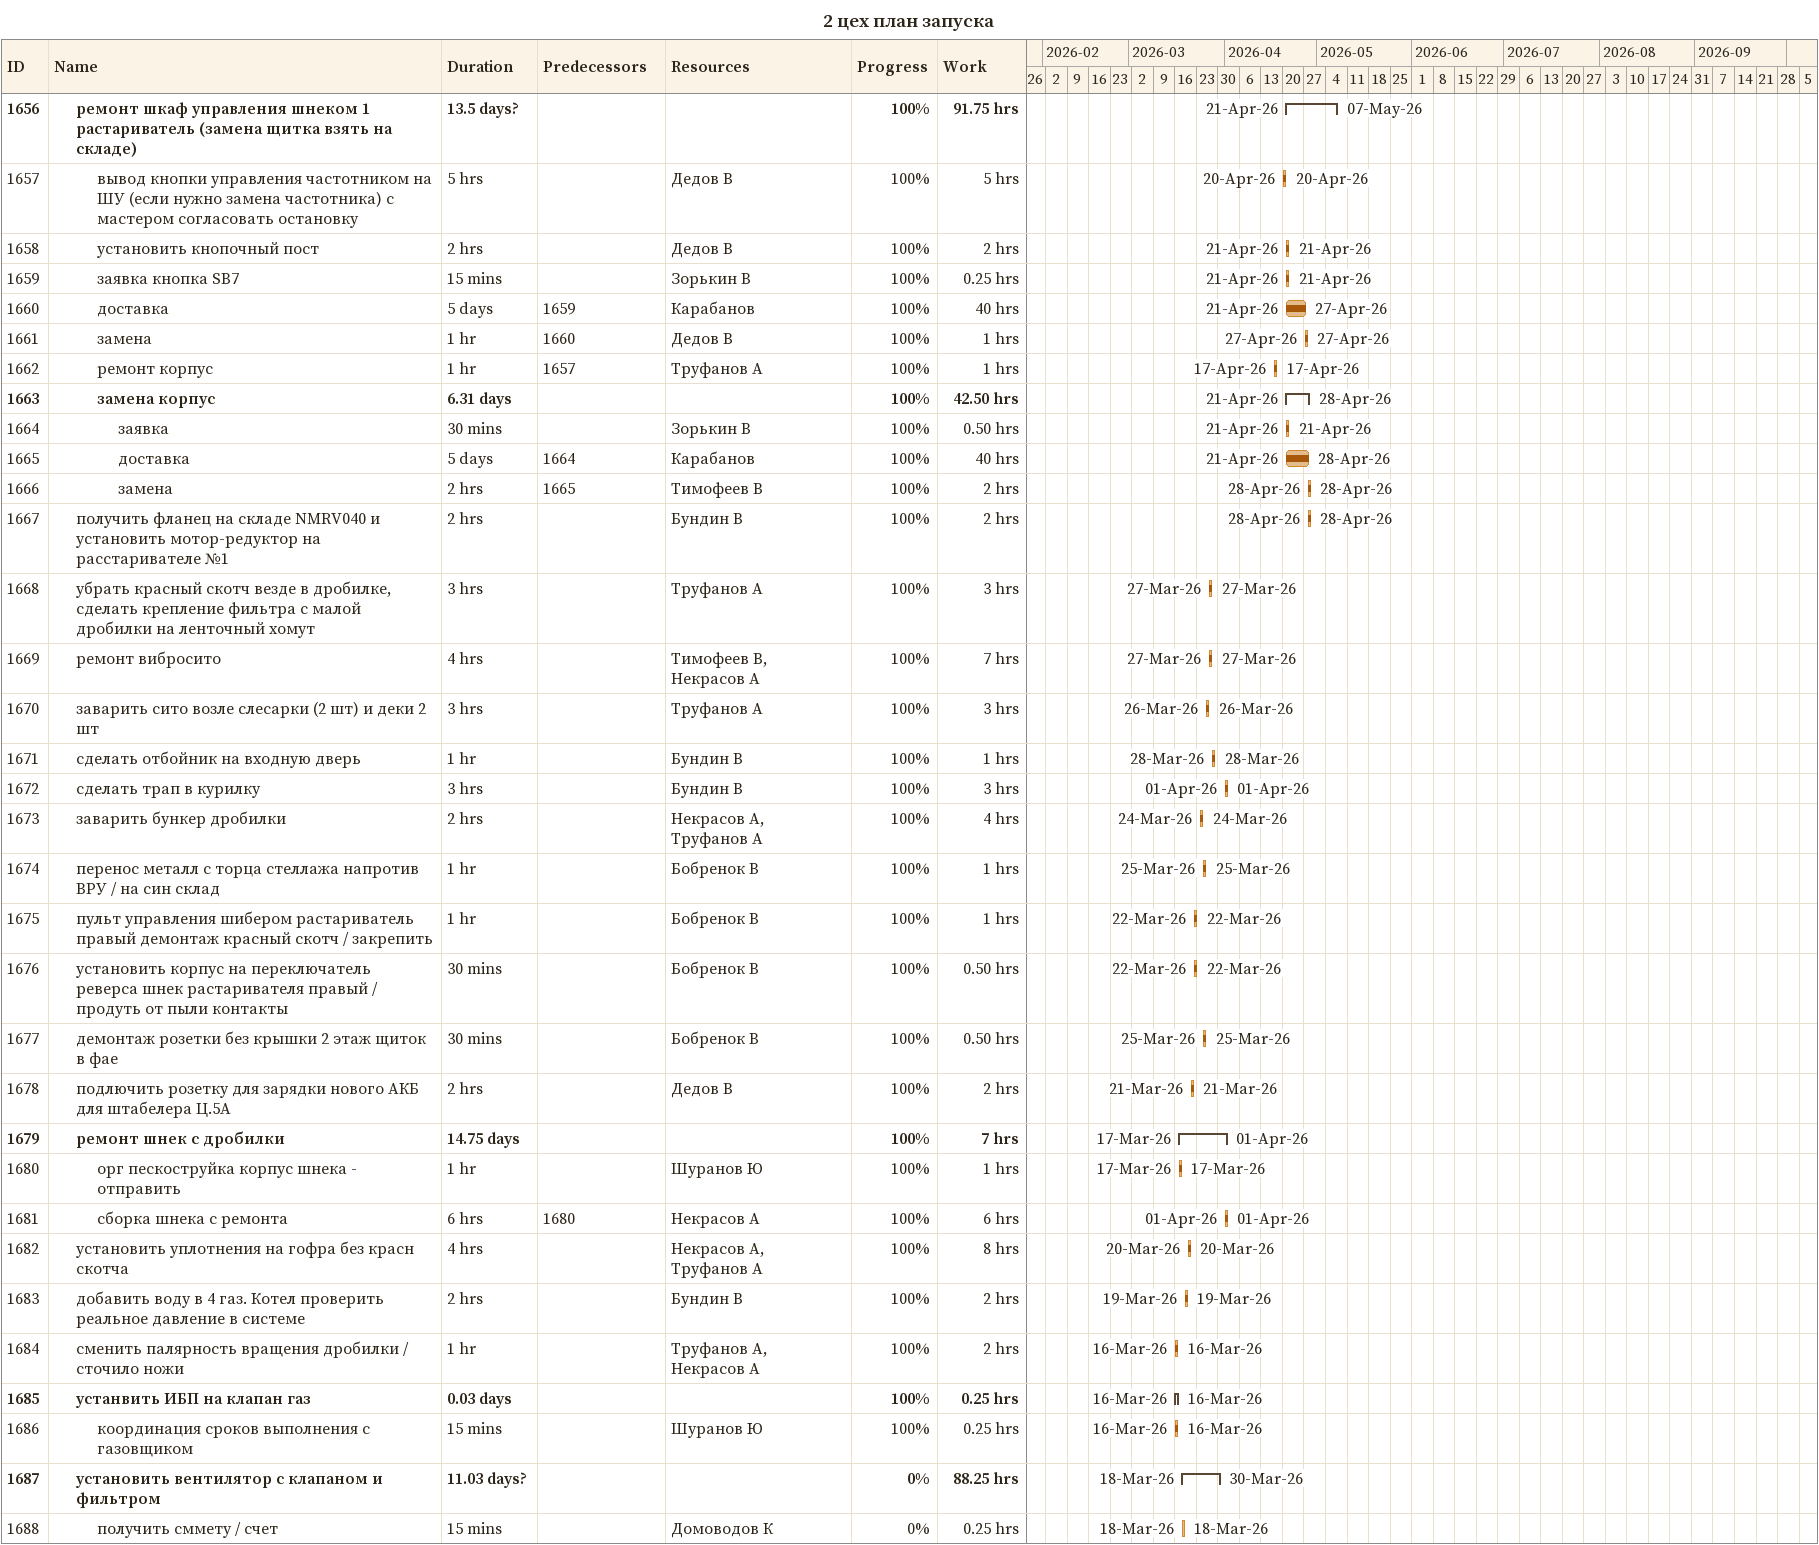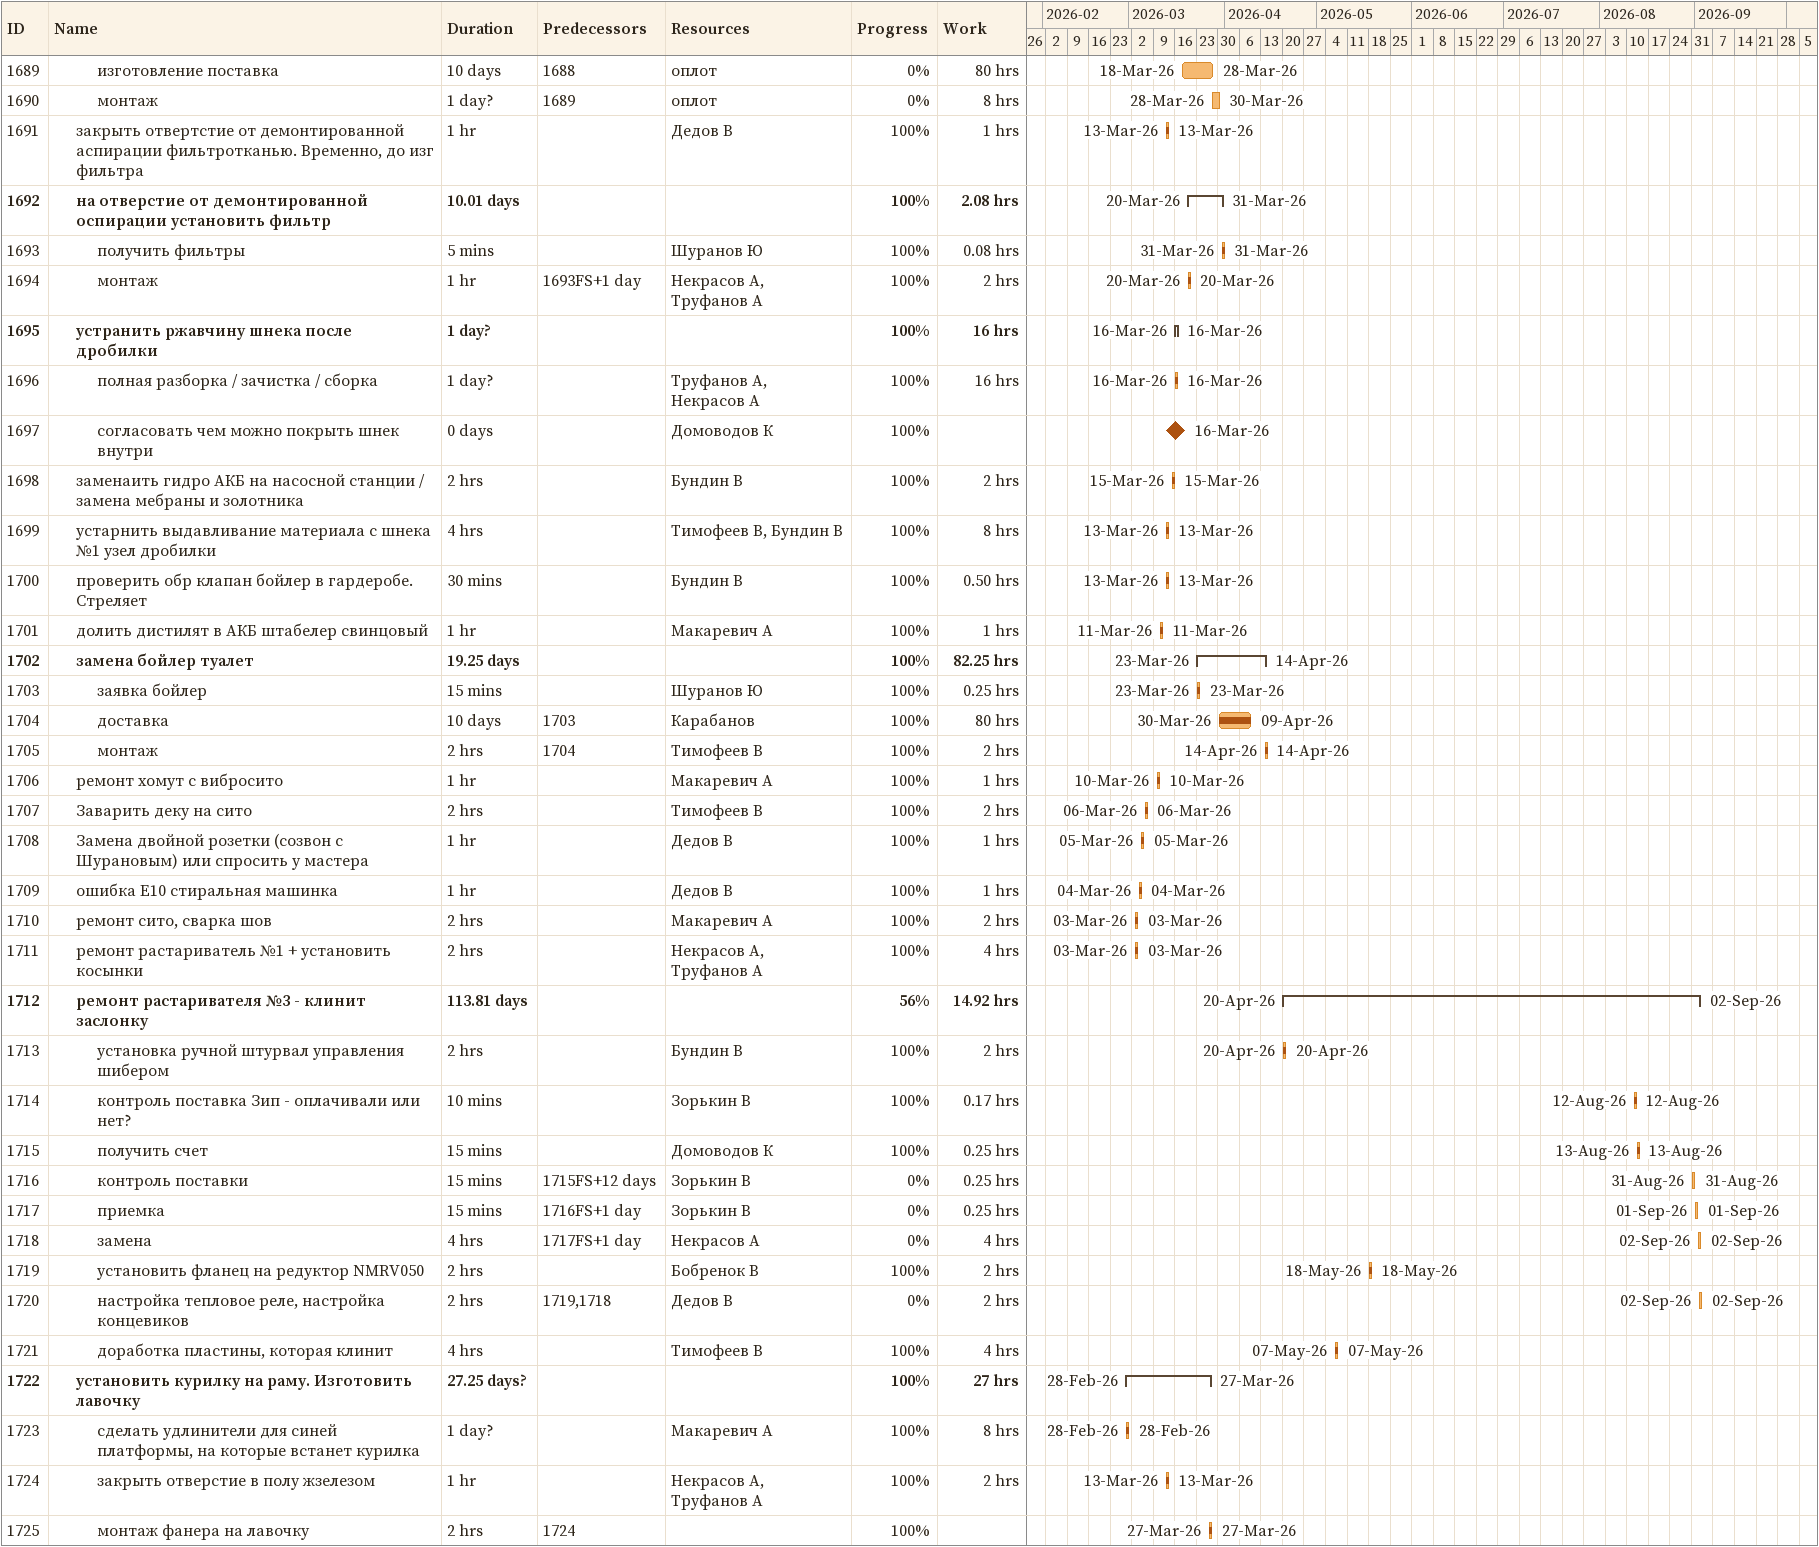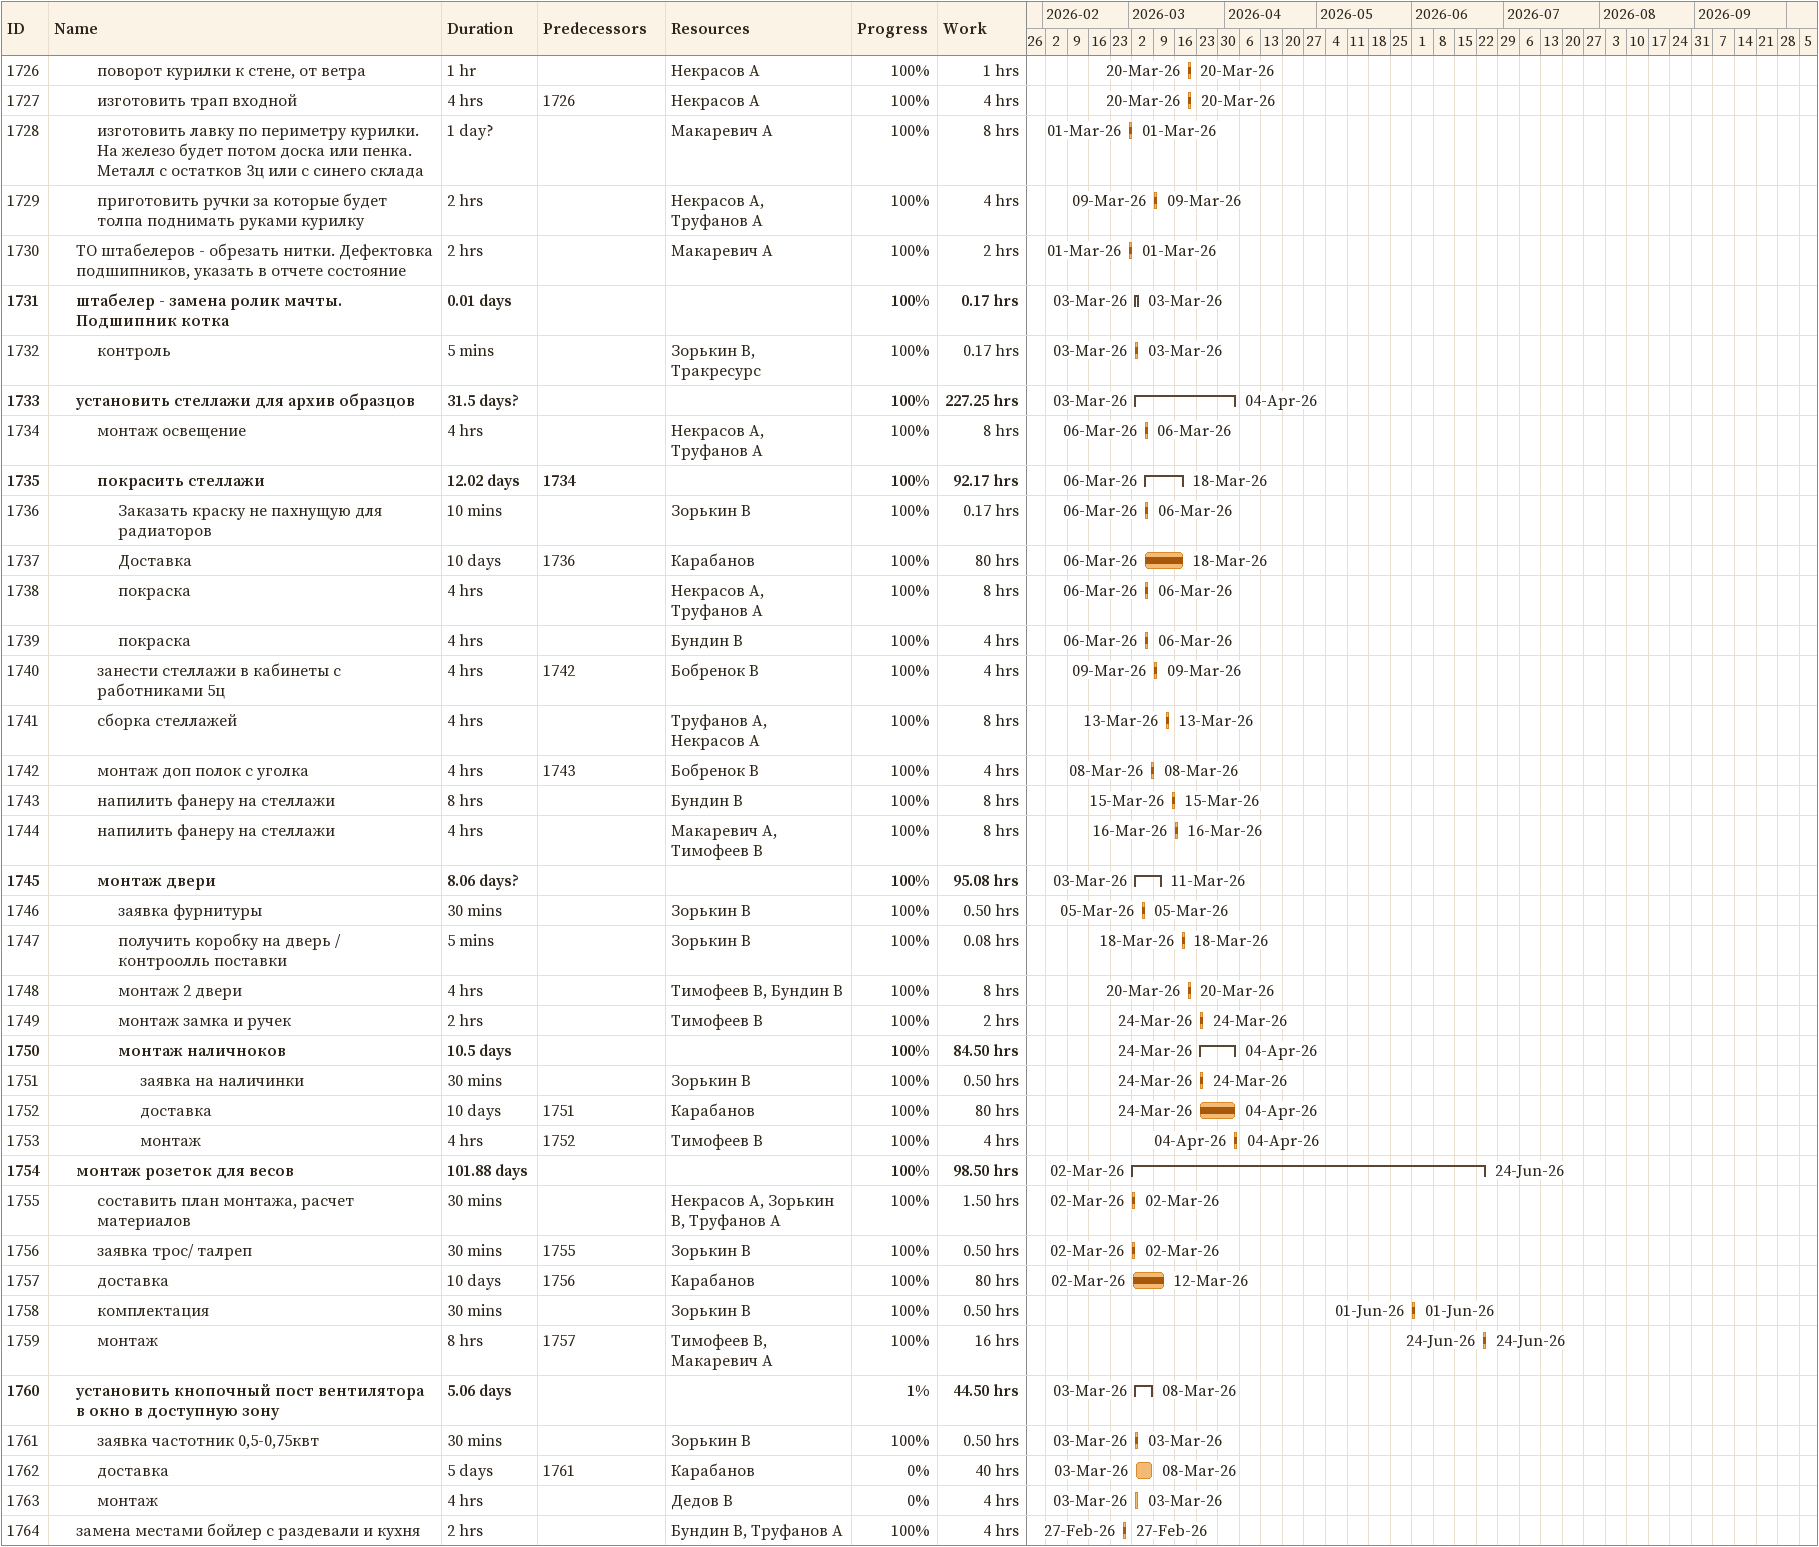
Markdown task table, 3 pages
2 цех план запуска

| ID | Level | Task | Duration | Start | Finish | Predecessors | Resources | % complete | Work (h) |
|---|---|---|---|---|---|---|---|---|---|
| 1656 | 2 | **ремонт шкаф управления шнеком 1 растариватель (замена щитка взять на складе)** | 13.5d? | 2026-04-21 | 2026-05-07 |  |  | 100 | 91.75 |
| 1657 | 3 | вывод кнопки управления частотником на ШУ (если нужно замена частотника) с мастером согласовать остановку | 5h | 2026-04-20 | 2026-04-20 |  | Дедов В | 100 | 5 |
| 1658 | 3 | установить кнопочный пост | 2h | 2026-04-21 | 2026-04-21 |  | Дедов В | 100 | 2 |
| 1659 | 3 | заявка кнопка SB7 | 15min | 2026-04-21 | 2026-04-21 |  | Зорькин В | 100 | 0.25 |
| 1660 | 3 | доставка | 5d | 2026-04-21 | 2026-04-27 | 1659 | Карабанов | 100 | 40 |
| 1661 | 3 | замена | 1h | 2026-04-27 | 2026-04-27 | 1660 | Дедов В | 100 | 1 |
| 1662 | 3 | ремонт корпус | 1h | 2026-04-17 | 2026-04-17 | 1657 | Труфанов А | 100 | 1 |
| 1663 | 3 | **замена корпус** | 6.31d | 2026-04-21 | 2026-04-28 |  |  | 100 | 42.50 |
| 1664 | 4 | заявка | 30min | 2026-04-21 | 2026-04-21 |  | Зорькин В | 100 | 0.50 |
| 1665 | 4 | доставка | 5d | 2026-04-21 | 2026-04-28 | 1664 | Карабанов | 100 | 40 |
| 1666 | 4 | замена | 2h | 2026-04-28 | 2026-04-28 | 1665 | Тимофеев В | 100 | 2 |
| 1667 | 2 | получить фланец на складе NMRV040 и установить мотор-редуктор на расстаривателе №1 | 2h | 2026-04-28 | 2026-04-28 |  | Бундин В | 100 | 2 |
| 1668 | 2 | убрать красный скотч везде в дробилке, сделать крепление фильтра с малой дробилки на ленточный хомут | 3h | 2026-03-27 | 2026-03-27 |  | Труфанов А | 100 | 3 |
| 1669 | 2 | ремонт вибросито | 4h | 2026-03-27 | 2026-03-27 |  | Тимофеев В, Некрасов А | 100 | 7 |
| 1670 | 2 | заварить сито возле слесарки (2 шт) и деки 2 шт | 3h | 2026-03-26 | 2026-03-26 |  | Труфанов А | 100 | 3 |
| 1671 | 2 | сделать отбойник на входную дверь | 1h | 2026-03-28 | 2026-03-28 |  | Бундин В | 100 | 1 |
| 1672 | 2 | сделать трап в курилку | 3h | 2026-04-01 | 2026-04-01 |  | Бундин В | 100 | 3 |
| 1673 | 2 | заварить бункер дробилки | 2h | 2026-03-24 | 2026-03-24 |  | Некрасов А, Труфанов А | 100 | 4 |
| 1674 | 2 | перенос металл с торца стеллажа напротив ВРУ / на син склад | 1h | 2026-03-25 | 2026-03-25 |  | Бобренок В | 100 | 1 |
| 1675 | 2 | пульт управления шибером растариватель правый демонтаж красный скотч / закрепить | 1h | 2026-03-22 | 2026-03-22 |  | Бобренок В | 100 | 1 |
| 1676 | 2 | установить корпус на переключатель реверса шнек растаривателя правый / продуть от пыли контакты | 30min | 2026-03-22 | 2026-03-22 |  | Бобренок В | 100 | 0.50 |
| 1677 | 2 | демонтаж розетки без крышки 2 этаж щиток в фае | 30min | 2026-03-25 | 2026-03-25 |  | Бобренок В | 100 | 0.50 |
| 1678 | 2 | подлючить розетку для зарядки нового АКБ для штабелера Ц.5А | 2h | 2026-03-21 | 2026-03-21 |  | Дедов В | 100 | 2 |
| 1679 | 2 | **ремонт шнек с дробилки** | 14.75d | 2026-03-17 | 2026-04-01 |  |  | 100 | 7 |
| 1680 | 3 | орг пескоструйка корпус шнека - отправить | 1h | 2026-03-17 | 2026-03-17 |  | Шуранов Ю | 100 | 1 |
| 1681 | 3 | сборка шнека с ремонта | 6h | 2026-04-01 | 2026-04-01 | 1680 | Некрасов А | 100 | 6 |
| 1682 | 2 | установить уплотнения на гофра без красн скотча | 4h | 2026-03-20 | 2026-03-20 |  | Некрасов А, Труфанов А | 100 | 8 |
| 1683 | 2 | добавить воду в 4 газ. Котел проверить реальное давление в системе | 2h | 2026-03-19 | 2026-03-19 |  | Бундин В | 100 | 2 |
| 1684 | 2 | сменить палярность вращения дробилки / сточило ножи | 1h | 2026-03-16 | 2026-03-16 |  | Труфанов А, Некрасов А | 100 | 2 |
| 1685 | 2 | **устанвить ИБП на клапан газ** | 0.03d | 2026-03-16 | 2026-03-16 |  |  | 100 | 0.25 |
| 1686 | 3 | координация сроков выполнения с газовщиком | 15min | 2026-03-16 | 2026-03-16 |  | Шуранов Ю | 100 | 0.25 |
| 1687 | 2 | **установить вентилятор с клапаном и фильтром** | 11.03d? | 2026-03-18 | 2026-03-30 |  |  | 0 | 88.25 |
| 1688 | 3 | получить сммету / счет | 15min | 2026-03-18 | 2026-03-18 |  | Домоводов К | 0 | 0.25 |
| 1689 | 3 | изготовление поставка | 10d | 2026-03-18 | 2026-03-28 | 1688 | оплот | 0 | 80 |
| 1690 | 3 | монтаж | 1d? | 2026-03-28 | 2026-03-30 | 1689 | оплот | 0 | 8 |
| 1691 | 2 | закрыть отвертстие от демонтированной аспирации фильтротканью. Временно, до изг фильтра | 1h | 2026-03-13 | 2026-03-13 |  | Дедов В | 100 | 1 |
| 1692 | 2 | **на отверстие от демонтированной оспирации установить фильтр** | 10.01d | 2026-03-20 | 2026-03-31 |  |  | 100 | 2.08 |
| 1693 | 3 | получить фильтры | 5min | 2026-03-31 | 2026-03-31 |  | Шуранов Ю | 100 | 0.08 |
| 1694 | 3 | монтаж | 1h | 2026-03-20 | 2026-03-20 | 1693FS+1d | Некрасов А, Труфанов А | 100 | 2 |
| 1695 | 2 | **устранить ржавчину шнека после дробилки** | 1d? | 2026-03-16 | 2026-03-16 |  |  | 100 | 16 |
| 1696 | 3 | полная разборка / зачистка / сборка | 1d? | 2026-03-16 | 2026-03-16 |  | Труфанов А, Некрасов А | 100 | 16 |
| 1697 | 3 | согласовать чем можно покрыть шнек внутри | 0d | 2026-03-16 | 2026-03-16 |  | Домоводов К | 100 |  |
| 1698 | 2 | заменаить гидро АКБ на насосной станции / замена мебраны и золотника | 2h | 2026-03-15 | 2026-03-15 |  | Бундин В | 100 | 2 |
| 1699 | 2 | устарнить выдавливание материала с шнека №1 узел дробилки | 4h | 2026-03-13 | 2026-03-13 |  | Тимофеев В, Бундин В | 100 | 8 |
| 1700 | 2 | проверить обр клапан бойлер в гардеробе. Стреляет | 30min | 2026-03-13 | 2026-03-13 |  | Бундин В | 100 | 0.50 |
| 1701 | 2 | долить дистилят в АКБ штабелер свинцовый | 1h | 2026-03-11 | 2026-03-11 |  | Макаревич А | 100 | 1 |
| 1702 | 2 | **замена бойлер туалет** | 19.25d | 2026-03-23 | 2026-04-14 |  |  | 100 | 82.25 |
| 1703 | 3 | заявка бойлер | 15min | 2026-03-23 | 2026-03-23 |  | Шуранов Ю | 100 | 0.25 |
| 1704 | 3 | доставка | 10d | 2026-03-30 | 2026-04-09 | 1703 | Карабанов | 100 | 80 |
| 1705 | 3 | монтаж | 2h | 2026-04-14 | 2026-04-14 | 1704 | Тимофеев В | 100 | 2 |
| 1706 | 2 | ремонт хомут с вибросито | 1h | 2026-03-10 | 2026-03-10 |  | Макаревич А | 100 | 1 |
| 1707 | 2 | Заварить деку на сито | 2h | 2026-03-06 | 2026-03-06 |  | Тимофеев В | 100 | 2 |
| 1708 | 2 | Замена двойной розетки (созвон с Шурановым) или спросить у мастера | 1h | 2026-03-05 | 2026-03-05 |  | Дедов В | 100 | 1 |
| 1709 | 2 | ошибка Е10 стиральная машинка | 1h | 2026-03-04 | 2026-03-04 |  | Дедов В | 100 | 1 |
| 1710 | 2 | ремонт сито, сварка шов | 2h | 2026-03-03 | 2026-03-03 |  | Макаревич А | 100 | 2 |
| 1711 | 2 | ремонт растариватель №1 + установить косынки | 2h | 2026-03-03 | 2026-03-03 |  | Некрасов А, Труфанов А | 100 | 4 |
| 1712 | 2 | **ремонт растаривателя №3 - клинит заслонку** | 113.81d | 2026-04-20 | 2026-09-02 |  |  | 56 | 14.92 |
| 1713 | 3 | установка ручной штурвал управления шибером | 2h | 2026-04-20 | 2026-04-20 |  | Бундин В | 100 | 2 |
| 1714 | 3 | контроль поставка Зип - оплачивали или нет? | 10min | 2026-08-12 | 2026-08-12 |  | Зорькин В | 100 | 0.17 |
| 1715 | 3 | получить счет | 15min | 2026-08-13 | 2026-08-13 |  | Домоводов К | 100 | 0.25 |
| 1716 | 3 | контроль поставки | 15min | 2026-08-31 | 2026-08-31 | 1715FS+12d | Зорькин В | 0 | 0.25 |
| 1717 | 3 | приемка | 15min | 2026-09-01 | 2026-09-01 | 1716FS+1d | Зорькин В | 0 | 0.25 |
| 1718 | 3 | замена | 4h | 2026-09-02 | 2026-09-02 | 1717FS+1d | Некрасов А | 0 | 4 |
| 1719 | 3 | установить фланец на редуктор NMRV050 | 2h | 2026-05-18 | 2026-05-18 |  | Бобренок В | 100 | 2 |
| 1720 | 3 | настройка тепловое реле, настройка концевиков | 2h | 2026-09-02 | 2026-09-02 | 1719, 1718 | Дедов В | 0 | 2 |
| 1721 | 3 | доработка пластины, которая клинит | 4h | 2026-05-07 | 2026-05-07 |  | Тимофеев В | 100 | 4 |
| 1722 | 2 | **установить курилку на раму. Изготовить лавочку** | 27.25d? | 2026-02-28 | 2026-03-27 |  |  | 100 | 27 |
| 1723 | 3 | сделать удлинители для синей платформы, на которые встанет курилка | 1d? | 2026-02-28 | 2026-02-28 |  | Макаревич А | 100 | 8 |
| 1724 | 3 | закрыть отверстие в полу жзелезом | 1h | 2026-03-13 | 2026-03-13 |  | Некрасов А, Труфанов А | 100 | 2 |
| 1725 | 3 | монтаж фанера на лавочку | 2h | 2026-03-27 | 2026-03-27 | 1724 |  | 100 |  |
| 1726 | 3 | поворот курилки к стене, от ветра | 1h | 2026-03-20 | 2026-03-20 |  | Некрасов А | 100 | 1 |
| 1727 | 3 | изготовить трап входной | 4h | 2026-03-20 | 2026-03-20 | 1726 | Некрасов А | 100 | 4 |
| 1728 | 3 | изготовить лавку по периметру курилки. На железо будет потом доска или пенка. Металл с остатков 3ц или с синего склада | 1d? | 2026-03-01 | 2026-03-01 |  | Макаревич А | 100 | 8 |
| 1729 | 3 | приготовить ручки за которые будет толпа поднимать руками курилку | 2h | 2026-03-09 | 2026-03-09 |  | Некрасов А, Труфанов А | 100 | 4 |
| 1730 | 2 | ТО штабелеров - обрезать нитки. Дефектовка подшипников, указать в отчете состояние | 2h | 2026-03-01 | 2026-03-01 |  | Макаревич А | 100 | 2 |
| 1731 | 2 | **штабелер - замена ролик мачты. Подшипник котка** | 0.01d | 2026-03-03 | 2026-03-03 |  |  | 100 | 0.17 |
| 1732 | 3 | контроль | 5min | 2026-03-03 | 2026-03-03 |  | Зорькин В, Тракресурс | 100 | 0.17 |
| 1733 | 2 | **установить стеллажи для архив образцов** | 31.5d? | 2026-03-03 | 2026-04-04 |  |  | 100 | 227.25 |
| 1734 | 3 | монтаж освещение | 4h | 2026-03-06 | 2026-03-06 |  | Некрасов А, Труфанов А | 100 | 8 |
| 1735 | 3 | **покрасить стеллажи** | 12.02d | 2026-03-06 | 2026-03-18 | 1734 |  | 100 | 92.17 |
| 1736 | 4 | Заказать краску не пахнущую для радиаторов | 10min | 2026-03-06 | 2026-03-06 |  | Зорькин В | 100 | 0.17 |
| 1737 | 4 | Доставка | 10d | 2026-03-06 | 2026-03-18 | 1736 | Карабанов | 100 | 80 |
| 1738 | 4 | покраска | 4h | 2026-03-06 | 2026-03-06 |  | Некрасов А, Труфанов А | 100 | 8 |
| 1739 | 4 | покраска | 4h | 2026-03-06 | 2026-03-06 |  | Бундин В | 100 | 4 |
| 1740 | 3 | занести стеллажи в кабинеты с работниками 5ц | 4h | 2026-03-09 | 2026-03-09 | 1742 | Бобренок В | 100 | 4 |
| 1741 | 3 | сборка стеллажей | 4h | 2026-03-13 | 2026-03-13 |  | Труфанов А, Некрасов А | 100 | 8 |
| 1742 | 3 | монтаж доп полок с уголка | 4h | 2026-03-08 | 2026-03-08 | 1743 | Бобренок В | 100 | 4 |
| 1743 | 3 | напилить фанеру на стеллажи | 8h | 2026-03-15 | 2026-03-15 |  | Бундин В | 100 | 8 |
| 1744 | 3 | напилить фанеру на стеллажи | 4h | 2026-03-16 | 2026-03-16 |  | Макаревич А, Тимофеев В | 100 | 8 |
| 1745 | 3 | **монтаж двери** | 8.06d? | 2026-03-03 | 2026-03-11 |  |  | 100 | 95.08 |
| 1746 | 4 | заявка фурнитуры | 30min | 2026-03-05 | 2026-03-05 |  | Зорькин В | 100 | 0.50 |
| 1747 | 4 | получить коробку на дверь / контроолль поставки | 5min | 2026-03-18 | 2026-03-18 |  | Зорькин В | 100 | 0.08 |
| 1748 | 4 | монтаж 2 двери | 4h | 2026-03-20 | 2026-03-20 |  | Тимофеев В, Бундин В | 100 | 8 |
| 1749 | 4 | монтаж замка и ручек | 2h | 2026-03-24 | 2026-03-24 |  | Тимофеев В | 100 | 2 |
| 1750 | 4 | **монтаж наличноков** | 10.5d | 2026-03-24 | 2026-04-04 |  |  | 100 | 84.50 |
| 1751 | 5 | заявка на наличинки | 30min | 2026-03-24 | 2026-03-24 |  | Зорькин В | 100 | 0.50 |
| 1752 | 5 | доставка | 10d | 2026-03-24 | 2026-04-04 | 1751 | Карабанов | 100 | 80 |
| 1753 | 5 | монтаж | 4h | 2026-04-04 | 2026-04-04 | 1752 | Тимофеев В | 100 | 4 |
| 1754 | 2 | **монтаж розеток для весов** | 101.88d | 2026-03-02 | 2026-06-24 |  |  | 100 | 98.50 |
| 1755 | 3 | составить план монтажа, расчет материалов | 30min | 2026-03-02 | 2026-03-02 |  | Некрасов А, Зорькин В, Труфанов А | 100 | 1.50 |
| 1756 | 3 | заявка трос/ талреп | 30min | 2026-03-02 | 2026-03-02 | 1755 | Зорькин В | 100 | 0.50 |
| 1757 | 3 | доставка | 10d | 2026-03-02 | 2026-03-12 | 1756 | Карабанов | 100 | 80 |
| 1758 | 3 | комплектация | 30min | 2026-06-01 | 2026-06-01 |  | Зорькин В | 100 | 0.50 |
| 1759 | 3 | монтаж | 8h | 2026-06-24 | 2026-06-24 | 1757 | Тимофеев В, Макаревич А | 100 | 16 |
| 1760 | 2 | **установить кнопочный пост вентилятора в окно в доступную зону** | 5.06d | 2026-03-03 | 2026-03-08 |  |  | 1 | 44.50 |
| 1761 | 3 | заявка частотник 0,5-0,75квт | 30min | 2026-03-03 | 2026-03-03 |  | Зорькин В | 100 | 0.50 |
| 1762 | 3 | доставка | 5d | 2026-03-03 | 2026-03-08 | 1761 | Карабанов | 0 | 40 |
| 1763 | 3 | монтаж | 4h | 2026-03-03 | 2026-03-03 |  | Дедов В | 0 | 4 |
| 1764 | 2 | замена местами бойлер с раздевали и кухня | 2h | 2026-02-27 | 2026-02-27 |  | Бундин В, Труфанов А | 100 | 4 |
